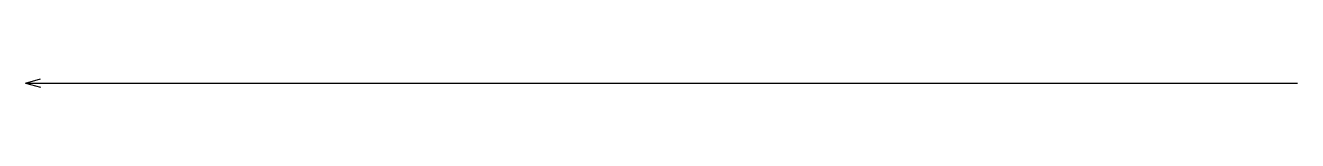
# Model space of a CAD drawing. Units: millimetres at full size, sheet at 1:100. Extents: x -15551 to 8939, y -15812 to -15657.
import ezdxf

# ---------------------------------------------------------------- set-up
doc = ezdxf.new("R2010")
doc.units = ezdxf.units.MM
doc.header["$LTSCALE"] = 100
doc.layers.add('0-0', color=4, linetype='Continuous')

msp = doc.modelspace()

# ---------------------------------------------------------------- linework, layer by layer
at = {"layer": '0-0'}
for q in [(-15261.2, -15657), (-15261.2, -15812.3)]:
    msp.add_line((-15551, -15734.7), q, dxfattribs=at)
at = {"layer": '0-0', "color": 7}
msp.add_line((-15551, -15734.7), (8938.8, -15734.7), dxfattribs=at)

doc.saveas('drawing.dxf')
